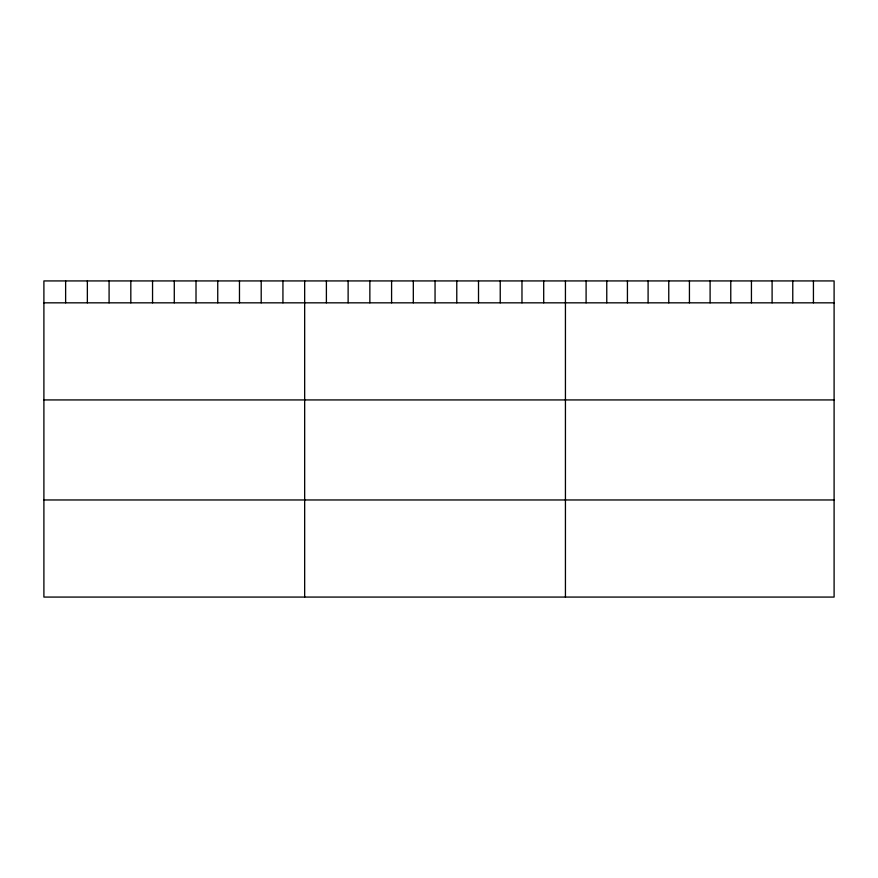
<?xml version="1.0" encoding="UTF-8"?>
<svg xmlns="http://www.w3.org/2000/svg" width="878" height="878" viewBox="0 0 878 878"><rect width="100%" height="100%" fill="white"/><g stroke="black" fill="none" stroke-linecap="round" stroke-linejoin="round"><path stroke-width="1.32" d="M834.1 302.833L834.1 597.073L43.9 597.073L43.9 280.927L834.1 280.927L834.1 302.833L43.9 302.833M43.9 399.929L834.1 399.929M43.9 499.966L834.1 499.966M813.434 280.927L813.434 302.833M792.768 280.927L792.768 302.833M772.102 280.927L772.102 302.833M751.436 280.927L751.436 302.833M730.77 280.927L730.77 302.833M710.104 280.927L710.104 302.833M689.428 280.927L689.428 302.833M668.762 280.927L668.762 302.833M648.096 280.927L648.096 302.833M627.43 280.927L627.43 302.833M606.764 280.927L606.764 302.833M586.098 280.927L586.098 302.833M565.432 280.927L565.432 597.073M543.701 280.927L543.701 302.833M521.971 280.927L521.971 302.833M500.24 280.927L500.24 302.833M478.51 280.927L478.51 302.833M456.779 280.927L456.779 302.833M435.049 280.927L435.049 302.833M413.318 280.927L413.318 302.833M391.588 280.927L391.588 302.833M369.857 280.927L369.857 302.833M348.127 280.927L348.127 302.833M326.396 280.927L326.396 302.833M304.666 280.927L304.666 597.073M282.935 280.927L282.935 302.833M261.205 280.927L261.205 302.833M239.474 280.927L239.474 302.833M217.744 280.927L217.744 302.833M196.013 280.927L196.013 302.833M174.283 280.927L174.283 302.833M152.552 280.927L152.552 302.833M130.822 280.927L130.822 302.833M109.091 280.927L109.091 302.833M87.361 280.927L87.361 302.833M65.63 280.927L65.63 302.833"/></g></svg>
